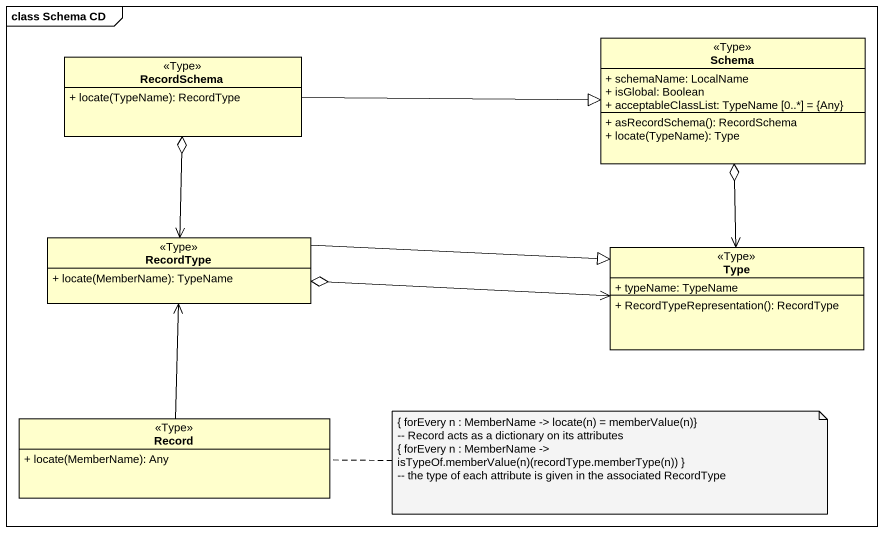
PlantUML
@startuml
mainframe class Schema CD
hide circle
hide empty members
skinparam classAttributeIconSize 0
class Schema <<Type>> {
  + schemaName: LocalName
  + isGlobal: Boolean
  + acceptableClassList: TypeName [0..*] = {Any}
  + asRecordSchema(): RecordSchema
  + locate(TypeName): Type
}
class RecordSchema <<Type>> {
  + locate(TypeName): RecordType
}
class RecordType <<Type>> {
  + locate(MemberName): TypeName
}
class Type <<Type>> {
  + typeName: TypeName
  + RecordTypeRepresentation(): RecordType
}
class "Record" as Record_ <<Type>> {
  + locate(MemberName): Any
}
Schema o--> Type
RecordSchema -right-|> Schema
RecordSchema o--> RecordType
RecordType o-right-> Type
RecordType -right-|> Type
Record_ -up-> RecordType
note right of Record_
  { forEvery n : MemberName -> locate(n) = memberValue(n)}
  ~-- Record acts as a dictionary on its attributes
  { forEvery n : MemberName -> isTypeOf.memberValue(n)(recordType.memberType(n)) }
  ~-- the type of each attribute is given in the associated RecordType
end note
@enduml
